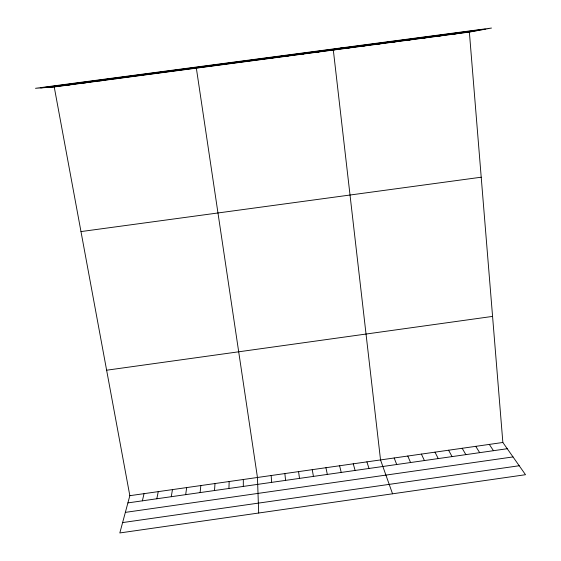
<?xml version="1.0" encoding="UTF-8"?>
<svg xmlns="http://www.w3.org/2000/svg" width="561" height="561" viewBox="0 0 561 561"><rect width="100%" height="100%" fill="white"/><g stroke="black" fill="none" stroke-linecap="round" stroke-linejoin="round"><path stroke-width="0.84" d="M243.313 486.415L243.313 479.501M228.923 488.47L229.169 481.513M214.519 490.531L215.003 483.533M200.109 492.586L200.838 485.56M185.691 494.648L186.659 487.579M171.259 496.709L172.465 489.606M156.814 498.771L158.265 491.632M142.361 500.833L144.058 493.659M54.228 86.941L129.836 495.686L119.823 532.95L525.51 474.711L502.859 442.475L469.368 32.075L491.492 28.05L35.49 88.301L54.228 86.941L469.368 32.075M272.569 58.085L273.116 57.797M287.772 56.072L288.613 55.749M302.968 54.066L304.097 53.702M318.157 52.061L319.567 51.661M342.168 47.776L333.325 50.055L380.533 459.922L392.546 493.799M348.486 48.05L350.471 47.58M363.64 46.051L365.912 45.539M378.78 44.053L381.333 43.499M393.906 42.047L396.746 41.465M409.018 40.055L412.146 39.424M424.123 38.057L427.531 37.391M439.214 36.065L442.902 35.364M454.298 34.067L458.267 33.33M129.836 495.686L502.859 442.475M127.901 502.901L507.249 448.723M125.355 512.375L513.006 456.92M122.607 522.579L519.213 465.749M106.632 370.211L492.572 316.404M80.987 231.581L481.212 177.206M40.743 87.916L485.293 29.179M45.883 87.544L479.227 30.28M50.63 87.2L473.617 31.304M66.773 85.069L70.069 84.844M82.909 82.937L85.903 82.755M99.024 80.805L101.716 80.665M115.131 78.673L117.522 78.575M131.218 76.548L133.315 76.485M147.298 74.424L149.093 74.403M163.363 72.299L164.857 72.32M179.422 70.181L180.607 70.237M191.708 67.657L196.35 68.154L257.457 477.481L258.684 513.013M211.013 66.009L211.616 66.142M489.304 444.41L493.47 450.686M475.742 446.339L479.676 452.657M462.166 448.281L465.875 454.627M448.59 450.217L452.061 456.605M434.992 452.152L438.239 458.575M421.395 454.094L424.411 460.553M407.784 456.037L410.575 462.53M394.166 457.979L396.725 464.508M366.901 461.871L368.998 468.47M353.248 463.814L355.113 470.448M339.594 465.763L341.228 472.432M325.927 467.713L327.329 474.417M312.253 469.662L313.424 476.401M298.564 471.619L299.504 478.393M284.869 473.568L285.577 480.384M271.166 475.525L271.636 482.369"/></g></svg>
